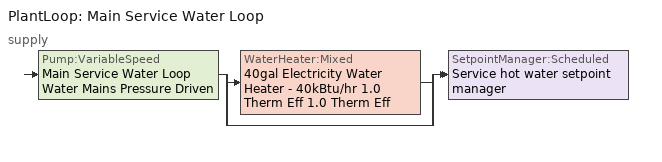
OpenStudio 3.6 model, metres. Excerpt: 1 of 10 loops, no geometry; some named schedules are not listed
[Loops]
PlantLoop 'Main Service Water Loop'
 supply: Pump:VariableSpeed 'Main Service Water Loop Water Mains Pressure Driven' > split
  | WaterHeater:Mixed '40gal Electricity Water Heater - 40kBtu/hr 1.0 Therm Eff 1.0 Therm Eff'
  | bypass
  join > SetpointManager:Scheduled 'Service hot water setpoint manager'
[SizingPeriod:DesignDay] Barometric Pressure {Pa}=100917; Rain Indicator=No; Snow Indicator=No; Day of Month=21; Daylight Saving Time Indicator=No; Humidity Condition Type=Wetbulb; Dry-Bulb Temperature Range Modifier Type=DefaultMultipliers
Name | Maximum Dry-Bulb Temperature {C} | Daily Dry-Bulb Temperature Range {deltaC} | Wind Speed {m/s} | Wind Direction {deg} | Month | Day Type | Wetbulb or DewPoint at Maximum Dry-Bulb {C} | Solar Model Indicator | ASHRAE Clear Sky Optical Depth for Beam Irradiance | ASHRAE Clear Sky Optical Depth for Diffuse Irradiance | Sky Clearness
Kodiak August .4% Condns WB=>MCDB | 21.4 | 6.3 | 5 | 320 | 8 | SummerDesignDay | 16.9 | ASHRAETau | 0.322 | 2.497
Kodiak July .4% Condns WB=>MCDB | 22.8 | 5.5 | 5 | 320 | 7 | SummerDesignDay | 16.6 | ASHRAETau | 0.316 | 2.499
Kodiak June .4% Condns WB=>MCDB | 20.3 | 5.4 | 5 | 320 | 6 | SummerDesignDay | 14.7 | ASHRAETau | 0.317 | 2.453
Kodiak May .4% Condns WB=>MCDB | 17 | 5.9 | 5 | 320 | 5 | SummerDesignDay | 11.2 | ASHRAETau | 0.314 | 2.447
Kodiak April .4% Condns WB=>MCDB | 11.4 | 5.4 | 5 | 320 | 4 | SummerDesignDay | 8 | ASHRAETau | 0.323 | 2.439
Kodiak March .4% Condns WB=>MCDB | 6.3 | 5.5 | 5 | 320 | 3 | SummerDesignDay | 5.2 | ASHRAETau | 0.337 | 2.384
Kodiak February .4% Condns WB=>MCDB | 6.1 | 4.9 | 5 | 320 | 2 | SummerDesignDay | 5.5 | ASHRAETau | 0.336 | 2.429
Kodiak January .4% Condns WB=>MCDB | 5.7 | 4.7 | 5 | 320 | 1 | SummerDesignDay | 5.5 | ASHRAETau | 0.326 | 2.48
Kodiak December .4% Condns DB=>MCWB | 6.9 | 5.1 | 5 | 320 | 12 | SummerDesignDay | 5.6 | ASHRAETau | 0.359 | 2.403
Kodiak November .4% Condns DB=>MCWB | 9.4 | 5.3 | 5 | 320 | 11 | SummerDesignDay | 7.3 | ASHRAETau | 0.358 | 2.388
Kodiak October .4% Condns DB=>MCWB | 12.6 | 6.2 | 5 | 320 | 10 | SummerDesignDay | 9.4 | ASHRAETau | 0.34 | 2.431
Kodiak September .4% Condns DB=>MCWB | 18 | 6.4 | 5 | 320 | 9 | SummerDesignDay | 12.5 | ASHRAETau | 0.333 | 2.489
Kodiak August .4% Condns DB=>MCWB | 22.6 | 6.3 | 5 | 320 | 8 | SummerDesignDay | 16 | ASHRAETau | 0.322 | 2.497
Kodiak July .4% Condns DB=>MCWB | 24.2 | 5.5 | 5 | 320 | 7 | SummerDesignDay | 16.2 | ASHRAETau | 0.316 | 2.499
Kodiak June .4% Condns DB=>MCWB | 22.3 | 5.4 | 5 | 320 | 6 | SummerDesignDay | 13.8 | ASHRAETau | 0.317 | 2.453
Kodiak May .4% Condns DB=>MCWB | 18.8 | 5.9 | 5 | 320 | 5 | SummerDesignDay | 10.5 | ASHRAETau | 0.314 | 2.447
Kodiak April .4% Condns DB=>MCWB | 12.9 | 5.4 | 5 | 320 | 4 | SummerDesignDay | 7 | ASHRAETau | 0.323 | 2.439
Kodiak March .4% Condns DB=>MCWB | 8.3 | 5.5 | 5 | 320 | 3 | SummerDesignDay | 3.9 | ASHRAETau | 0.337 | 2.384
Kodiak February .4% Condns DB=>MCWB | 6.9 | 4.9 | 5 | 320 | 2 | SummerDesignDay | 4.6 | ASHRAETau | 0.336 | 2.429
Kodiak January .4% Condns DB=>MCWB | 6.8 | 4.7 | 5 | 320 | 1 | SummerDesignDay | 4 | ASHRAETau | 0.326 | 2.48
Kodiak Ann Clg .4% Condns WB=>MDB | 18.9 | 6.3 | 5 | 320 | 8 | SummerDesignDay | 15 | ASHRAETau | 0.322 | 2.497
Kodiak Ann Clg .4% Condns DB=>MWB | 20.3 | 6.3 | 5 | 320 | 8 | SummerDesignDay | 14.1 | ASHRAETau | 0.322 | 2.497
Kodiak Ann Htg 99.6% Condns DB | -12.8 | 0 | 5.6 | 290 | 1 | WinterDesignDay | -12.8 | ASHRAEClearSky |  |  | 0
[AvailabilityManager:NightCycle] Applicability Schedule=Always On Discrete; Control Type=CycleOnAny; Thermostat Tolerance {deltaC}=1; Cycling Run Time {s}=1800
Availability Manager Night Cycle 1; Availability Manager Night Cycle 2; Availability Manager Night Cycle 3; Availability Manager Night Cycle 4; Availability Manager Night Cycle 5; Availability Manager Night Cycle 6; Availability Manager Night Cycle 7; Availability Manager Night Cycle 8; Availability Manager Night Cycle 9; Availability Manager Night Cycle 10; Availability Manager Night Cycle 11; Availability Manager Night Cycle 12; Availability Manager Night Cycle 13; Availability Manager Night Cycle 14
[PlantLoop]
Main Service Water Loop: Glycol Concentration=0; Maximum Loop Temperature {C}=60; Minimum Loop Temperature {C}=10; Plant Loop Volume {m3}=Autocalculate; Load Distribution Scheme=Optimal
[Sizing:Plant]
Main Service Water Loop: Loop Type=Heating; Design Loop Exit Temperature {C}=60; Loop Design Temperature Difference {deltaC}=5; Sizing Option=NonCoincident; Zone Timesteps in Averaging Window=1; Coincident Sizing Factor Mode=None
[SetpointManager:Scheduled]
Service hot water setpoint manager: Control Variable=Temperature; Schedule=Service Water Loop Temp - 140F; Setpoint Node or NodeList=Main Service Water Loop Supply Outlet Node
[Pump:VariableSpeed]
Main Service Water Loop Water Mains Pressure Driven: Rated Pump Head {Pa}=0.001; Motor Efficiency=1; Coefficient 1 of the Part Load Performance Curve=0; Coefficient 2 of the Part Load Performance Curve=3.2485; Coefficient 3 of the Part Load Performance Curve=-4.7443; Coefficient 4 of the Part Load Performance Curve=2.5294; Pump Control Type=Intermittent; Skin Loss Radiative Fraction=0.5; Design Power Sizing Method=PowerPerFlowPerPressure; Design Electric Power per Unit Flow Rate {W/(m3/s)}=348701.1; Design Shaft Power per Unit Flow Rate per Unit Head {W-s/m3-Pa}=1.28205; Design Minimum Flow Rate Fraction=0
[WaterHeater:Mixed]
40gal Electricity Water Heater - 40kBtu/hr 1.0 Therm Eff 1.0 Therm Eff: Tank Volume {m3}=0.151416; Setpoint Temperature Schedule=Service Water Loop Temp - 140F; Deadband Temperature Difference {deltaC}=2; Maximum Temperature Limit {C}=60; Heater Control Type=Cycle; Heater Maximum Capacity {W}=11722.8; Heater Fuel Type=Electricity; Heater Thermal Efficiency=1; Off Cycle Parasitic Fuel Consumption Rate {W}=571; Off Cycle Parasitic Fuel Type=Electricity; Off Cycle Parasitic Heat Fraction to Tank=0; On Cycle Parasitic Fuel Consumption Rate {W}=571; On Cycle Parasitic Fuel Type=Electricity; On Cycle Parasitic Heat Fraction to Tank=0; Ambient Temperature Indicator=ThermalZone; Off Cycle Loss Coefficient to Ambient Temperature {W/K}=1.87331; On Cycle Loss Coefficient to Ambient Temperature {W/K}=1.87331; Use Side Effectiveness=1; Source Side Effectiveness=1; Use Side Design Flow Rate {m3/s}=autosize; Source Side Design Flow Rate {m3/s}=autosize; Indirect Water Heating Recovery Time {hr}=1.5; Source Side Flow Control Mode=IndirectHeatPrimarySetpoint
[WaterHeater:Sizing]
40gal Electricity Water Heater - 40kBtu/hr 1.0 Therm Eff 1.0 Therm Eff: Design Mode=PeakDraw; Time Storage Can Meet Peak Draw {hr}=0.538503; Time for Tank Recovery {hr}=0; Nominal Tank Volume for Autosizing Plant Connections {m3}=1
[Sizing:Zone] Zone Cooling Design Supply Air Temperature Input Method=SupplyAirTemperature; Zone Cooling Design Supply Air Temperature {C}=14; Zone Cooling Design Supply Air Temperature Difference {deltaC}=11.11; Zone Heating Design Supply Air Temperature Input Method=SupplyAirTemperature; Zone Heating Design Supply Air Temperature {C}=40; Zone Heating Design Supply Air Temperature Difference {deltaC}=11.11; Zone Cooling Design Supply Air Humidity Ratio {kg-H2O/kg-air}=0.0085; Zone Heating Design Supply Air Humidity Ratio {kg-H2O/kg-air}=0.008; Cooling Design Air Flow Method=DesignDay; Heating Design Air Flow Method=DesignDay; Account for Dedicated Outdoor Air System=No; Dedicated Outdoor Air System Control Strategy=NeutralSupplyAir; Dedicated Outdoor Air Low Setpoint Temperature for Design {C}=autosize; Dedicated Outdoor Air High Setpoint Temperature for Design {C}=autosize; Zone Load Sizing Method=Sensible Load Only No Latent Load; Zone Latent Cooling Design Supply Air Humidity Ratio Input Method=HumidityRatioDifference; Zone Cooling Design Supply Air Humidity Ratio Difference {kgWater/kgDryAir}=0.005; Zone Latent Heating Design Supply Air Humidity Ratio Input Method=HumidityRatioDifference; Zone Humidification Design Supply Air Humidity Ratio Difference {kgWater/kgDryAir}=0.005
Zone Warehouse Bulk A end_a - Story Ground; Zone Warehouse Bulk B end_a - Story Ground; Zone Warehouse Bulk C end_a - Story Ground; Zone Warehouse Bulk A  - Story Ground; Zone Warehouse Bulk B  - Story Ground; Zone Warehouse Bulk C  - Story Ground
[Zone equipment]
Zone Warehouse Bulk A end_a - Story Ground: Zone Warehouse Bulk A end_a - Story Ground Electric Baseboard
Zone Warehouse Bulk B end_a - Story Ground: Zone Warehouse Bulk B end_a - Story Ground Electric Baseboard
Zone Warehouse Bulk C end_a - Story Ground: Zone Warehouse Bulk C end_a - Story Ground Electric Baseboard
Zone Warehouse Bulk A  - Story Ground: Zone Warehouse Bulk A  - Story Ground Electric Baseboard
Zone Warehouse Bulk B  - Story Ground: Zone Warehouse Bulk B  - Story Ground Electric Baseboard
Zone Warehouse Bulk C  - Story Ground: Zone Warehouse Bulk C  - Story Ground Electric Baseboard
[ZoneHVAC:Baseboard:Convective:Electric] Availability Schedule=Outage Availability Schedule; Nominal Capacity {W}=autosize; Efficiency=1
Zone Warehouse Bulk A  - Story Ground Electric Baseboard; Zone Warehouse Bulk A end_a - Story Ground Electric Baseboard; Zone Warehouse Bulk B  - Story Ground Electric Baseboard; Zone Warehouse Bulk B end_a - Story Ground Electric Baseboard; Zone Warehouse Bulk C  - Story Ground Electric Baseboard; Zone Warehouse Bulk C end_a - Story Ground Electric Baseboard
[Schedule:Constant]
Always On Discrete: Value=1
[Schedule:Ruleset]
Service Water Loop Temp - 140F: Default Day Schedule=Service Water Loop Temp - 140F Default
[Schedule:Day]
Service Water Loop Temp - 140F Default: 24, 0, 60
Schedule Day 169: 1, 0, 60, 2, 0, 60, 3, 0, 60, 4, 0, 60, 5, 0, 60, 6, 0, 60, 7, 0, 60, 8, 0, 60, 9, 0, 60, 10, 0, 60, 11, 0, 60, 12, 0, 60, 13, 0, 60, 14, 0, 60, 15, 0, 60, 16, 0, 0, 17, 0, 0, 18, 0, 0, 19, 0, 0, 20, 0, 0, 21, 0, 0, 22, 0, 0, 23, 0, 0, 24, 0, 0
Schedule Day 170; Schedule Day 171; Schedule Day 172; Schedule Day 173; Schedule Day 174; Schedule Day 175: 1, 0, 0, 2, 0, 0, 3, 0, 0, 4, 0, 0, 5, 0, 0, 6, 0, 0, 7, 0, 0, 8, 0, 0, 9, 0, 0, 10, 0, 0, 11, 0, 0, 12, 0, 0, 13, 0, 0, 14, 0, 0, 15, 0, 0, 16, 0, 0, 17, 0, 0, 18, 0, 0, 19, 0, 0, 20, 0, 0, 21, 0, 0, 22, 0, 0, 23, 0, 0, 24, 0, 0
Schedule Day 176: 1, 0, 0, 2, 0, 0, 3, 0, 0, 4, 0, 0, 5, 0, 0, 6, 0, 0, 7, 0, 0, 8, 0, 0, 9, 0, 0, 10, 0, 0, 11, 0, 0, 12, 0, 0, 13, 0, 0, 14, 0, 0, 15, 0, 0, 16, 0, 60, 17, 0, 60, 18, 0, 60, 19, 0, 60, 20, 0, 60, 21, 0, 60, 22, 0, 60, 23, 0, 60, 24, 0, 60
[Schedule:Rule] Schedule Ruleset=Service Water Loop Temp - 140F; Apply Sunday=Yes; Apply Monday=Yes; Apply Tuesday=Yes; Apply Wednesday=Yes; Apply Thursday=Yes; Apply Friday=Yes; Apply Saturday=Yes; Date Specification Type=DateRange; Start Month=2; End Month=2
Name | Rule Order | Day Schedule | Start Day | End Day
Service Water Loop Temp - 140F Outage Day 35 | 7 | Schedule Day 169 | 4 | 4
Service Water Loop Temp - 140F Outage Day 36 | 6 | Schedule Day 170 | 5 | 5
Service Water Loop Temp - 140F Outage Day 37 | 5 | Schedule Day 171 | 6 | 6
Service Water Loop Temp - 140F Outage Day 38 | 4 | Schedule Day 172 | 7 | 7
Service Water Loop Temp - 140F Outage Day 39 | 3 | Schedule Day 173 | 8 | 8
Service Water Loop Temp - 140F Outage Day 40 | 2 | Schedule Day 174 | 9 | 9
Service Water Loop Temp - 140F Outage Day 41 | 1 | Schedule Day 175 | 10 | 10
Service Water Loop Temp - 140F Outage Day 42 | 0 | Schedule Day 176 | 11 | 11
